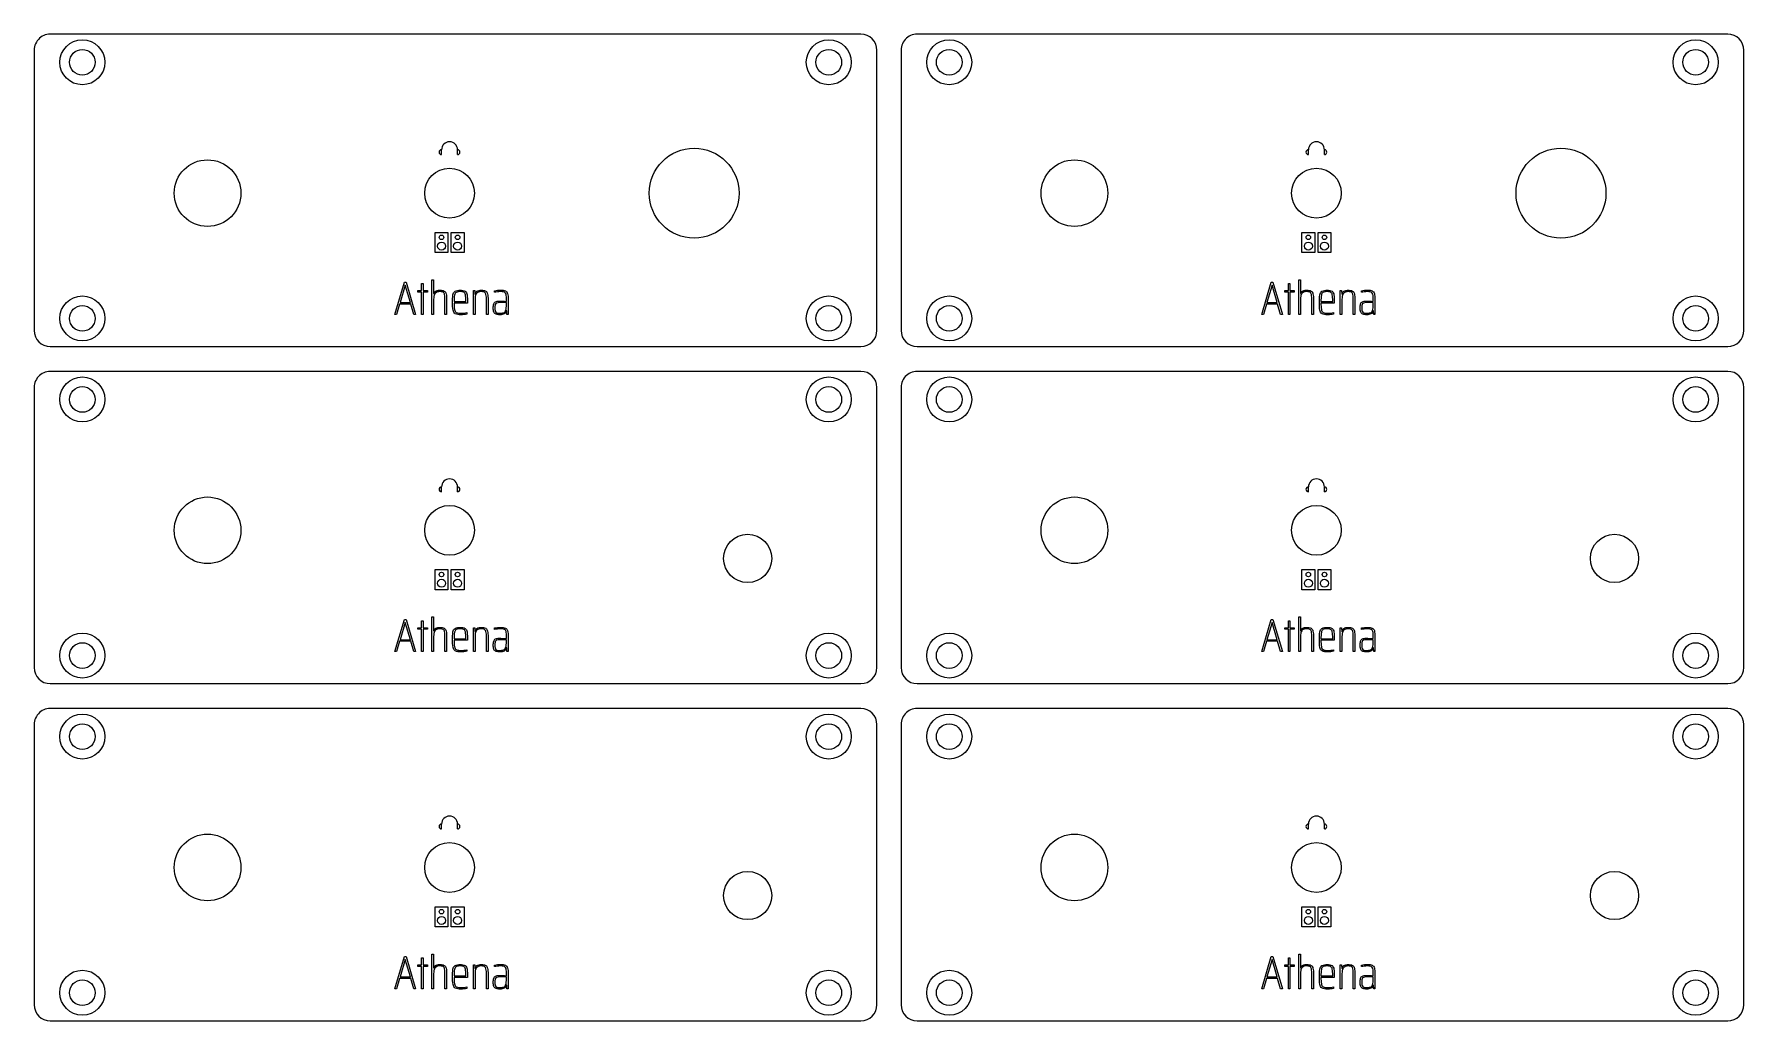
# Model space of a CAD drawing. Header units: millimetres. Extents: x 0 to 213, y 0 to 123.
import ezdxf

# ---------------------------------------------------------------- set-up
doc = ezdxf.new("R2010")
doc.units = ezdxf.units.MM
doc.layers.get('0').update_dxf_attribs({"lineweight": 25, "true_color": 0xffffff})

# ---------------------------------------------------------------- blocks, each defined once
blk = doc.blocks.new('block 1')
at = {"color": 1, "true_color": 0xff0000}
for p, q in [((-1, -0.6), (-1, 0)), ((1, -0.6), (1, 0))]:
    blk.add_line(p, q, dxfattribs=at)
for centre, radius, start, end in [((0, 0), 1, 0, 180), ((-1, -0.3), 0.3, 90, 270), ((1, -0.3), 0.3, 270, 90)]:
    blk.add_arc(centre, radius, start, end, dxfattribs=at)
blk = doc.blocks.new('block 2')
at = {"color": 1, "true_color": 0xff0000}
for p, q in [((-1.8, 1.2), (-0.2, 1.2)), ((-1.8, -1.3), (-1.8, 1.2)), ((-0.2, 1.2), (-0.2, -1.3)), ((0.2, 1.2), (1.8, 1.2)), ((0.2, -1.3), (0.2, 1.2)), ((1.8, 1.2), (1.8, -1.3)), ((-0.2, -1.3), (-1.8, -1.3)), ((1.8, -1.3), (0.2, -1.3))]:
    blk.add_line(p, q, dxfattribs=at)
for centre, radius in [((-1, -0.5), 0.5), ((-1, 0.6), 0.283), ((1, -0.5), 0.5), ((1, 0.6), 0.283)]:
    blk.add_circle(centre, radius, dxfattribs=at)

msp = doc.modelspace()

# ---------------------------------------------------------------- linework, layer by layer
for p, q in [((103, 122.9), (2, 122.9)), ((211, 122.9), (110, 122.9)), ((0, 120.9), (0, 86)), ((105, 86), (105, 120.9)), ((108, 120.9), (108, 86)), ((213, 86), (213, 120.9)), ((2, 84), (103, 84)), ((110, 84), (211, 84)), ((0, 78.9), (0, 44)), ((103, 80.9), (2, 80.9)), ((105, 44), (105, 78.9)), ((108, 78.9), (108, 44)), ((211, 80.9), (110, 80.9)), ((213, 44), (213, 78.9)), ((2, 42), (103, 42)), ((110, 42), (211, 42)), ((103, 38.9), (2, 38.9)), ((211, 38.9), (110, 38.9)), ((0, 36.9), (0, 2)), ((105, 2), (105, 36.9)), ((108, 36.9), (108, 2)), ((213, 2), (213, 36.9)), ((2, 0), (103, 0)), ((110, 0), (211, 0))]:
    msp.add_line(p, q)
at = {"color": 1, "true_color": 0xff0000, "flags": 128}
for points in [[(47.29, 88), (46.92, 89.27), (45.53, 89.27), (45.16, 88), (44.95, 88), (46.12, 92), (46.34, 92), (47.51, 88)], [(46.24, 91.63), (46.22, 91.63), (45.59, 89.47), (46.87, 89.47)], [(48.26, 88), (48.26, 90.78), (47.8, 90.78), (47.8, 90.97), (48.26, 90.97), (48.26, 91.83), (48.46, 91.83), (48.46, 90.97), (49, 90.97), (49, 90.78), (48.46, 90.78), (48.46, 88)], [(155.29, 88), (154.92, 89.27), (153.53, 89.27), (153.16, 88), (152.95, 88), (154.12, 92), (154.34, 92), (155.51, 88)], [(154.24, 91.63), (154.22, 91.63), (153.59, 89.47), (154.87, 89.47)], [(156.26, 88), (156.26, 90.78), (155.8, 90.78), (155.8, 90.97), (156.26, 90.97), (156.26, 91.83), (156.46, 91.83), (156.46, 90.97), (157, 90.97), (157, 90.78), (156.46, 90.78), (156.46, 88)], [(47.29, 46), (46.92, 47.27), (45.53, 47.27), (45.16, 46), (44.95, 46), (46.12, 50), (46.34, 50), (47.51, 46)], [(46.24, 49.63), (46.22, 49.63), (45.59, 47.47), (46.87, 47.47)], [(48.26, 46), (48.26, 48.78), (47.8, 48.78), (47.8, 48.97), (48.26, 48.97), (48.26, 49.83), (48.46, 49.83), (48.46, 48.97), (49, 48.97), (49, 48.78), (48.46, 48.78), (48.46, 46)], [(155.29, 46), (154.92, 47.27), (153.53, 47.27), (153.16, 46), (152.95, 46), (154.12, 50), (154.34, 50), (155.51, 46)], [(154.24, 49.63), (154.22, 49.63), (153.59, 47.47), (154.87, 47.47)], [(156.26, 46), (156.26, 48.78), (155.8, 48.78), (155.8, 48.97), (156.26, 48.97), (156.26, 49.83), (156.46, 49.83), (156.46, 48.97), (157, 48.97), (157, 48.78), (156.46, 48.78), (156.46, 46)], [(47.29, 4), (46.92, 5.27), (45.53, 5.27), (45.16, 4), (44.95, 4), (46.12, 8), (46.34, 8), (47.51, 4)], [(46.24, 7.63), (46.22, 7.63), (45.59, 5.47), (46.87, 5.47)], [(48.26, 4), (48.26, 6.78), (47.8, 6.78), (47.8, 6.97), (48.26, 6.97), (48.26, 7.83), (48.46, 7.83), (48.46, 6.97), (49, 6.97), (49, 6.78), (48.46, 6.78), (48.46, 4)], [(155.29, 4), (154.92, 5.27), (153.53, 5.27), (153.16, 4), (152.95, 4), (154.12, 8), (154.34, 8), (155.51, 4)], [(154.24, 7.63), (154.22, 7.63), (153.59, 5.47), (154.87, 5.47)], [(156.26, 4), (156.26, 6.78), (155.8, 6.78), (155.8, 6.97), (156.26, 6.97), (156.26, 7.83), (156.46, 7.83), (156.46, 6.97), (157, 6.97), (157, 6.78), (156.46, 6.78), (156.46, 4)]]:
    msp.add_lwpolyline(points, close=True, dxfattribs=at)
for points in [[(51.18, 89.83, 0.053829), (51.13, 90.48, 0.224092), (50.94, 90.76, 0.110391), (50.51, 90.83, 0.199731), (49.99, 90.66, 0.167681), (49.8, 90.25, 0.032139), (49.76, 89.53), (49.76, 88), (49.56, 88), (49.56, 92.32), (49.76, 92.32), (49.76, 90.58), (49.78, 90.58), (49.79, 90.58), (49.79, 90.59), (49.79, 90.59), (49.79, 90.59), (49.79, 90.6), (49.79, 90.6), (49.79, 90.6), (49.79, 90.61), (49.79, 90.61), (49.8, 90.61), (49.8, 90.62), (49.8, 90.62), (49.8, 90.62), (49.8, 90.63), (49.8, 90.63), (49.8, 90.63), (49.81, 90.64), (49.81, 90.64), (49.81, 90.64), (49.81, 90.65), (49.81, 90.65), (49.81, 90.65), (49.81, 90.66), (49.82, 90.66), (49.82, 90.66), (49.82, 90.66), (49.82, 90.67), (49.82, 90.67), (49.82, 90.67), (49.82, 90.68), (49.83, 90.68), (49.83, 90.68), (49.83, 90.69), (49.83, 90.69), (49.83, 90.69), (49.83, 90.69), (49.84, 90.7), (49.84, 90.7), (49.84, 90.7), (49.84, 90.71), (49.84, 90.71), (49.84, 90.71), (49.85, 90.71), (49.85, 90.72), (49.85, 90.72), (49.85, 90.72), (49.85, 90.72), (49.85, 90.73), (49.86, 90.73), (49.86, 90.73), (49.86, 90.74), (49.86, 90.74), (49.86, 90.74), (49.87, 90.74), (49.87, 90.75), (49.87, 90.75), (49.87, 90.75), (49.87, 90.75), (49.87, 90.76), (49.88, 90.76), (49.88, 90.76), (49.88, 90.76), (49.88, 90.77), (49.88, 90.77), (49.89, 90.77), (49.89, 90.77), (49.89, 90.78), (49.89, 90.78), (49.9, 90.78), (49.9, 90.78), (49.9, 90.79), (49.9, 90.79), (49.9, 90.79), (49.91, 90.79), (49.91, 90.8), (49.91, 90.8), (49.91, 90.8), (49.92, 90.8), (49.92, 90.81), (49.92, 90.81), (49.92, 90.81), (49.92, 90.81), (49.93, 90.82), (49.93, 90.82), (49.93, 90.82), (49.93, 90.82), (49.94, 90.82), (49.94, 90.83), (49.94, 90.83), (49.94, 90.83), (49.95, 90.83), (49.95, 90.84), (49.95, 90.84), (49.95, 90.84), (49.96, 90.84), (49.96, 90.84), (49.96, 90.85), (49.96, 90.85), (49.97, 90.85), (49.97, 90.85), (49.97, 90.85), (49.97, 90.86), (49.98, 90.86), (49.98, 90.86), (49.98, 90.86), (49.98, 90.86), (49.99, 90.87), (49.99, 90.87), (49.99, 90.87), (49.99, 90.87), (50, 90.87), (50, 90.88), (50, 90.88), (50.01, 90.88), (50.01, 90.88), (50.01, 90.88), (50.01, 90.88), (50.02, 90.89), (50.02, 90.89), (50.02, 90.89), (50.03, 90.89), (50.03, 90.89), (50.03, 90.9), (50.03, 90.9), (50.04, 90.9), (50.04, 90.9), (50.04, 90.9), (50.05, 90.9), (50.05, 90.91), (50.05, 90.91), (50.06, 90.91), (50.06, 90.91), (50.06, 90.91), (50.06, 90.91), (50.07, 90.92), (50.07, 90.92), (50.07, 90.92), (50.08, 90.92), (50.08, 90.92), (50.08, 90.92), (50.09, 90.92), (50.09, 90.93), (50.09, 90.93), (50.1, 90.93), (50.1, 90.93), (50.1, 90.93), (50.11, 90.93), (50.11, 90.94), (50.11, 90.94), (50.12, 90.94), (50.12, 90.94), (50.12, 90.94), (50.13, 90.94), (50.13, 90.94), (50.13, 90.94), (50.14, 90.95), (50.14, 90.95), (50.14, 90.95), (50.15, 90.95), (50.15, 90.95), (50.15, 90.95), (50.16, 90.95), (50.16, 90.95), (50.16, 90.96), (50.17, 90.96), (50.17, 90.96), (50.17, 90.96), (50.18, 90.96), (50.18, 90.96), (50.19, 90.96), (50.19, 90.96), (50.19, 90.97), (50.2, 90.97), (50.2, 90.97), (50.2, 90.97), (50.21, 90.97), (50.21, 90.97), (50.22, 90.97), (50.22, 90.97), (50.22, 90.97), (50.23, 90.97), (50.23, 90.98), (50.23, 90.98), (50.24, 90.98), (50.24, 90.98), (50.25, 90.98), (50.25, 90.98), (50.25, 90.98), (50.26, 90.98), (50.26, 90.98), (50.26, 90.98), (50.27, 90.98), (50.27, 90.99), (50.28, 90.99), (50.28, 90.99), (50.28, 90.99), (50.29, 90.99), (50.29, 90.99), (50.3, 90.99), (50.3, 90.99), (50.31, 90.99), (50.31, 90.99), (50.31, 90.99), (50.32, 90.99), (50.32, 90.99), (50.33, 91), (50.33, 91), (50.33, 91), (50.34, 91), (50.34, 91), (50.35, 91), (50.35, 91), (50.36, 91), (50.36, 91), (50.36, 91), (50.37, 91), (50.37, 91), (50.38, 91), (50.38, 91), (50.39, 91), (50.39, 91), (50.39, 91), (50.4, 91), (50.4, 91), (50.41, 91.01), (50.41, 91.01), (50.42, 91.01), (50.42, 91.01), (50.43, 91.01), (50.43, 91.01), (50.43, 91.01), (50.44, 91.01), (50.44, 91.01), (50.45, 91.01), (50.45, 91.01), (50.46, 91.01), (50.46, 91.01), (50.47, 91.01), (50.47, 91.01), (50.48, 91.01), (50.48, 91.01), (50.49, 91.01), (50.49, 91.01), (50.49, 91.01), (50.5, 91.01), (50.5, 91.01), (50.51, 91.01), (50.51, 91.01), (50.52, 91.01), (50.52, 91.01), (50.53, 91.01), (50.53, 91.01), (50.54, 91.01), (50.54, 91.01), (50.55, 91.01), (50.55, 91.01, -0.136295), (51.09, 90.9, -0.197021), (51.32, 90.55, -0.058789), (51.38, 89.86), (51.38, 88), (51.18, 88)], [(159.18, 89.83, 0.053829), (159.13, 90.48, 0.224092), (158.94, 90.76, 0.110391), (158.51, 90.83, 0.199731), (157.99, 90.66, 0.167681), (157.8, 90.25, 0.032139), (157.76, 89.53), (157.76, 88), (157.56, 88), (157.56, 92.32), (157.76, 92.32), (157.76, 90.58), (157.78, 90.58), (157.79, 90.58), (157.79, 90.59), (157.79, 90.59), (157.79, 90.59), (157.79, 90.6), (157.79, 90.6), (157.79, 90.6), (157.79, 90.61), (157.79, 90.61), (157.8, 90.61), (157.8, 90.62), (157.8, 90.62), (157.8, 90.62), (157.8, 90.63), (157.8, 90.63), (157.8, 90.63), (157.81, 90.64), (157.81, 90.64), (157.81, 90.64), (157.81, 90.65), (157.81, 90.65), (157.81, 90.65), (157.81, 90.66), (157.82, 90.66), (157.82, 90.66), (157.82, 90.66), (157.82, 90.67), (157.82, 90.67), (157.82, 90.67), (157.82, 90.68), (157.83, 90.68), (157.83, 90.68), (157.83, 90.69), (157.83, 90.69), (157.83, 90.69), (157.83, 90.69), (157.84, 90.7), (157.84, 90.7), (157.84, 90.7), (157.84, 90.71), (157.84, 90.71), (157.84, 90.71), (157.85, 90.71), (157.85, 90.72), (157.85, 90.72), (157.85, 90.72), (157.85, 90.72), (157.85, 90.73), (157.86, 90.73), (157.86, 90.73), (157.86, 90.74), (157.86, 90.74), (157.86, 90.74), (157.87, 90.74), (157.87, 90.75), (157.87, 90.75), (157.87, 90.75), (157.87, 90.75), (157.87, 90.76), (157.88, 90.76), (157.88, 90.76), (157.88, 90.76), (157.88, 90.77), (157.88, 90.77), (157.89, 90.77), (157.89, 90.77), (157.89, 90.78), (157.89, 90.78), (157.9, 90.78), (157.9, 90.78), (157.9, 90.79), (157.9, 90.79), (157.9, 90.79), (157.91, 90.79), (157.91, 90.8), (157.91, 90.8), (157.91, 90.8), (157.92, 90.8), (157.92, 90.81), (157.92, 90.81), (157.92, 90.81), (157.92, 90.81), (157.93, 90.82), (157.93, 90.82), (157.93, 90.82), (157.93, 90.82), (157.94, 90.82), (157.94, 90.83), (157.94, 90.83), (157.94, 90.83), (157.95, 90.83), (157.95, 90.84), (157.95, 90.84), (157.95, 90.84), (157.96, 90.84), (157.96, 90.84), (157.96, 90.85), (157.96, 90.85), (157.97, 90.85), (157.97, 90.85), (157.97, 90.85), (157.97, 90.86), (157.98, 90.86), (157.98, 90.86), (157.98, 90.86), (157.98, 90.86), (157.99, 90.87), (157.99, 90.87), (157.99, 90.87), (157.99, 90.87), (158, 90.87), (158, 90.88), (158, 90.88), (158.01, 90.88), (158.01, 90.88), (158.01, 90.88), (158.01, 90.88), (158.02, 90.89), (158.02, 90.89), (158.02, 90.89), (158.03, 90.89), (158.03, 90.89), (158.03, 90.9), (158.03, 90.9), (158.04, 90.9), (158.04, 90.9), (158.04, 90.9), (158.05, 90.9), (158.05, 90.91), (158.05, 90.91), (158.06, 90.91), (158.06, 90.91), (158.06, 90.91), (158.06, 90.91), (158.07, 90.92), (158.07, 90.92), (158.07, 90.92), (158.08, 90.92), (158.08, 90.92), (158.08, 90.92), (158.09, 90.92), (158.09, 90.93), (158.09, 90.93), (158.1, 90.93), (158.1, 90.93), (158.1, 90.93), (158.11, 90.93), (158.11, 90.94), (158.11, 90.94), (158.12, 90.94), (158.12, 90.94), (158.12, 90.94), (158.13, 90.94), (158.13, 90.94), (158.13, 90.94), (158.14, 90.95), (158.14, 90.95), (158.14, 90.95), (158.15, 90.95), (158.15, 90.95), (158.15, 90.95), (158.16, 90.95), (158.16, 90.95), (158.16, 90.96), (158.17, 90.96), (158.17, 90.96), (158.17, 90.96), (158.18, 90.96), (158.18, 90.96), (158.19, 90.96), (158.19, 90.96), (158.19, 90.97), (158.2, 90.97), (158.2, 90.97), (158.2, 90.97), (158.21, 90.97), (158.21, 90.97), (158.22, 90.97), (158.22, 90.97), (158.22, 90.97), (158.23, 90.97), (158.23, 90.98), (158.23, 90.98), (158.24, 90.98), (158.24, 90.98), (158.25, 90.98), (158.25, 90.98), (158.25, 90.98), (158.26, 90.98), (158.26, 90.98), (158.26, 90.98), (158.27, 90.98), (158.27, 90.99), (158.28, 90.99), (158.28, 90.99), (158.28, 90.99), (158.29, 90.99), (158.29, 90.99), (158.3, 90.99), (158.3, 90.99), (158.31, 90.99), (158.31, 90.99), (158.31, 90.99), (158.32, 90.99), (158.32, 90.99), (158.33, 91), (158.33, 91), (158.33, 91), (158.34, 91), (158.34, 91), (158.35, 91), (158.35, 91), (158.36, 91), (158.36, 91), (158.36, 91), (158.37, 91), (158.37, 91), (158.38, 91), (158.38, 91), (158.39, 91), (158.39, 91), (158.39, 91), (158.4, 91), (158.4, 91), (158.41, 91.01), (158.41, 91.01), (158.42, 91.01), (158.42, 91.01), (158.43, 91.01), (158.43, 91.01), (158.43, 91.01), (158.44, 91.01), (158.44, 91.01), (158.45, 91.01), (158.45, 91.01), (158.46, 91.01), (158.46, 91.01), (158.47, 91.01), (158.47, 91.01), (158.48, 91.01), (158.48, 91.01), (158.49, 91.01), (158.49, 91.01), (158.49, 91.01), (158.5, 91.01), (158.5, 91.01), (158.51, 91.01), (158.51, 91.01), (158.52, 91.01), (158.52, 91.01), (158.53, 91.01), (158.53, 91.01), (158.54, 91.01), (158.54, 91.01), (158.55, 91.01), (158.55, 91.01, -0.136295), (159.09, 90.9, -0.197021), (159.32, 90.55, -0.058789), (159.38, 89.86), (159.38, 88), (159.18, 88)], [(53.98, 89.41), (52.32, 89.41, 0.045746), (52.37, 88.6, 0.208794), (52.59, 88.24, 0.133611), (53.13, 88.14, 0.026382), (53.53, 88.16, 0.029291), (53.9, 88.22), (53.9, 88.03, -0.026894), (53.54, 87.98, -0.025861), (53.1, 87.95, -0.130201), (52.46, 88.08, -0.20984), (52.19, 88.51, -0.050244), (52.12, 89.48, -0.038887), (52.17, 90.44, -0.210723), (52.43, 90.87, -0.141013), (53.1, 91.01, -0.148705), (53.7, 90.88, -0.204159), (53.93, 90.45, -0.036381), (53.98, 89.49)], [(53.09, 90.83, 0.119564), (52.57, 90.74, 0.221664), (52.37, 90.41, 0.044533), (52.32, 89.6), (53.78, 89.6), (53.78, 89.72, 0.058568), (53.72, 90.45, 0.213075), (53.52, 90.75, 0.11379)], [(56.34, 89.83, 0.053829), (56.29, 90.48, 0.224092), (56.11, 90.76, 0.110391), (55.67, 90.83, 0.199731), (55.16, 90.66, 0.167681), (54.96, 90.25, 0.032139), (54.92, 89.53), (54.92, 88), (54.72, 88), (54.72, 90.97), (54.88, 90.97), (54.9, 90.51), (54.92, 90.51, -0.16057), (55.16, 90.88, -0.164033), (55.71, 91.01, -0.136295), (56.25, 90.9, -0.197021), (56.48, 90.55, -0.058789), (56.55, 89.86), (56.55, 88), (56.34, 88)], [(58.03, 87.95, -0.087098), (57.55, 88.02, -0.201347), (57.28, 88.27, -0.106595), (57.2, 88.8, -0.081119), (57.26, 89.31, -0.205894), (57.48, 89.57, -0.108668), (57.92, 89.65, -0.007291), (58.84, 89.62), (58.84, 89.88, 0.063387), (58.79, 90.51, 0.240239), (58.58, 90.76, 0.087065), (58.08, 90.83, 0.025903), (57.71, 90.8, 0.022618), (57.35, 90.75), (57.35, 90.94, -0.047627), (58.14, 91.01, -0.104614), (58.71, 90.92, -0.217057), (58.97, 90.6, -0.072088), (59.05, 89.92), (59.05, 88), (58.89, 88), (58.87, 88.45), (58.84, 88.45, -0.239897), (58.55, 88.05, -0.105193)], [(58.03, 88.14, 0.086144), (58.49, 88.2, 0.234735), (58.74, 88.49, 0.041434), (58.82, 88.83, 0.033738), (58.84, 89.22), (58.84, 89.46), (57.97, 89.46, 0.087257), (57.61, 89.41, 0.232063), (57.45, 89.23, 0.075336), (57.4, 88.8, 0.083897), (57.45, 88.38, 0.223433), (57.64, 88.19, 0.087864)], [(161.98, 89.41), (160.32, 89.41, 0.045746), (160.37, 88.6, 0.208794), (160.59, 88.24, 0.133611), (161.13, 88.14, 0.026382), (161.53, 88.16, 0.029291), (161.9, 88.22), (161.9, 88.03, -0.026894), (161.54, 87.98, -0.025861), (161.1, 87.95, -0.130201), (160.46, 88.08, -0.20984), (160.19, 88.51, -0.050244), (160.12, 89.48, -0.038887), (160.17, 90.44, -0.210723), (160.43, 90.87, -0.141013), (161.1, 91.01, -0.148705), (161.7, 90.88, -0.204159), (161.93, 90.45, -0.036381), (161.98, 89.49)], [(161.09, 90.83, 0.119564), (160.57, 90.74, 0.221664), (160.37, 90.41, 0.044533), (160.32, 89.6), (161.78, 89.6), (161.78, 89.72, 0.058568), (161.72, 90.45, 0.213075), (161.52, 90.75, 0.11379)], [(164.34, 89.83, 0.053829), (164.29, 90.48, 0.224092), (164.11, 90.76, 0.110391), (163.67, 90.83, 0.199731), (163.16, 90.66, 0.167681), (162.96, 90.25, 0.032139), (162.92, 89.53), (162.92, 88), (162.72, 88), (162.72, 90.97), (162.88, 90.97), (162.9, 90.51), (162.92, 90.51, -0.16057), (163.16, 90.88, -0.164033), (163.71, 91.01, -0.136295), (164.25, 90.9, -0.197021), (164.48, 90.55, -0.058789), (164.55, 89.86), (164.55, 88), (164.34, 88)], [(166.03, 87.95, -0.087098), (165.55, 88.02, -0.201347), (165.28, 88.27, -0.106595), (165.2, 88.8, -0.081119), (165.26, 89.31, -0.205894), (165.48, 89.57, -0.108668), (165.92, 89.65, -0.007291), (166.84, 89.62), (166.84, 89.88, 0.063387), (166.79, 90.51, 0.240239), (166.58, 90.76, 0.087065), (166.08, 90.83, 0.025903), (165.71, 90.8, 0.022618), (165.35, 90.75), (165.35, 90.94, -0.047627), (166.14, 91.01, -0.104614), (166.71, 90.92, -0.217057), (166.97, 90.6, -0.072088), (167.05, 89.92), (167.05, 88), (166.89, 88), (166.87, 88.45), (166.84, 88.45, -0.239897), (166.55, 88.05, -0.105193)], [(166.03, 88.14, 0.086144), (166.49, 88.2, 0.234735), (166.74, 88.49, 0.041434), (166.82, 88.83, 0.033738), (166.84, 89.22), (166.84, 89.46), (165.97, 89.46, 0.087257), (165.61, 89.41, 0.232063), (165.45, 89.23, 0.075336), (165.4, 88.8, 0.083897), (165.45, 88.38, 0.223433), (165.64, 88.19, 0.087864)], [(51.18, 47.83, 0.053829), (51.13, 48.48, 0.224092), (50.94, 48.76, 0.110391), (50.51, 48.83, 0.199731), (49.99, 48.66, 0.167681), (49.8, 48.25, 0.032139), (49.76, 47.53), (49.76, 46), (49.56, 46), (49.56, 50.32), (49.76, 50.32), (49.76, 48.58), (49.78, 48.58), (49.79, 48.58), (49.79, 48.59), (49.79, 48.59), (49.79, 48.59), (49.79, 48.6), (49.79, 48.6), (49.79, 48.6), (49.79, 48.61), (49.79, 48.61), (49.8, 48.61), (49.8, 48.62), (49.8, 48.62), (49.8, 48.62), (49.8, 48.63), (49.8, 48.63), (49.8, 48.63), (49.81, 48.64), (49.81, 48.64), (49.81, 48.64), (49.81, 48.65), (49.81, 48.65), (49.81, 48.65), (49.81, 48.66), (49.82, 48.66), (49.82, 48.66), (49.82, 48.66), (49.82, 48.67), (49.82, 48.67), (49.82, 48.67), (49.82, 48.68), (49.83, 48.68), (49.83, 48.68), (49.83, 48.69), (49.83, 48.69), (49.83, 48.69), (49.83, 48.69), (49.84, 48.7), (49.84, 48.7), (49.84, 48.7), (49.84, 48.71), (49.84, 48.71), (49.84, 48.71), (49.85, 48.71), (49.85, 48.72), (49.85, 48.72), (49.85, 48.72), (49.85, 48.72), (49.85, 48.73), (49.86, 48.73), (49.86, 48.73), (49.86, 48.74), (49.86, 48.74), (49.86, 48.74), (49.87, 48.74), (49.87, 48.75), (49.87, 48.75), (49.87, 48.75), (49.87, 48.75), (49.87, 48.76), (49.88, 48.76), (49.88, 48.76), (49.88, 48.76), (49.88, 48.77), (49.88, 48.77), (49.89, 48.77), (49.89, 48.77), (49.89, 48.78), (49.89, 48.78), (49.9, 48.78), (49.9, 48.78), (49.9, 48.79), (49.9, 48.79), (49.9, 48.79), (49.91, 48.79), (49.91, 48.8), (49.91, 48.8), (49.91, 48.8), (49.92, 48.8), (49.92, 48.81), (49.92, 48.81), (49.92, 48.81), (49.92, 48.81), (49.93, 48.82), (49.93, 48.82), (49.93, 48.82), (49.93, 48.82), (49.94, 48.82), (49.94, 48.83), (49.94, 48.83), (49.94, 48.83), (49.95, 48.83), (49.95, 48.84), (49.95, 48.84), (49.95, 48.84), (49.96, 48.84), (49.96, 48.84), (49.96, 48.85), (49.96, 48.85), (49.97, 48.85), (49.97, 48.85), (49.97, 48.85), (49.97, 48.86), (49.98, 48.86), (49.98, 48.86), (49.98, 48.86), (49.98, 48.86), (49.99, 48.87), (49.99, 48.87), (49.99, 48.87), (49.99, 48.87), (50, 48.87), (50, 48.88), (50, 48.88), (50.01, 48.88), (50.01, 48.88), (50.01, 48.88), (50.01, 48.88), (50.02, 48.89), (50.02, 48.89), (50.02, 48.89), (50.03, 48.89), (50.03, 48.89), (50.03, 48.9), (50.03, 48.9), (50.04, 48.9), (50.04, 48.9), (50.04, 48.9), (50.05, 48.9), (50.05, 48.91), (50.05, 48.91), (50.06, 48.91), (50.06, 48.91), (50.06, 48.91), (50.06, 48.91), (50.07, 48.92), (50.07, 48.92), (50.07, 48.92), (50.08, 48.92), (50.08, 48.92), (50.08, 48.92), (50.09, 48.92), (50.09, 48.93), (50.09, 48.93), (50.1, 48.93), (50.1, 48.93), (50.1, 48.93), (50.11, 48.93), (50.11, 48.94), (50.11, 48.94), (50.12, 48.94), (50.12, 48.94), (50.12, 48.94), (50.13, 48.94), (50.13, 48.94), (50.13, 48.94), (50.14, 48.95), (50.14, 48.95), (50.14, 48.95), (50.15, 48.95), (50.15, 48.95), (50.15, 48.95), (50.16, 48.95), (50.16, 48.95), (50.16, 48.96), (50.17, 48.96), (50.17, 48.96), (50.17, 48.96), (50.18, 48.96), (50.18, 48.96), (50.19, 48.96), (50.19, 48.96), (50.19, 48.97), (50.2, 48.97), (50.2, 48.97), (50.2, 48.97), (50.21, 48.97), (50.21, 48.97), (50.22, 48.97), (50.22, 48.97), (50.22, 48.97), (50.23, 48.97), (50.23, 48.98), (50.23, 48.98), (50.24, 48.98), (50.24, 48.98), (50.25, 48.98), (50.25, 48.98), (50.25, 48.98), (50.26, 48.98), (50.26, 48.98), (50.26, 48.98), (50.27, 48.98), (50.27, 48.99), (50.28, 48.99), (50.28, 48.99), (50.28, 48.99), (50.29, 48.99), (50.29, 48.99), (50.3, 48.99), (50.3, 48.99), (50.31, 48.99), (50.31, 48.99), (50.31, 48.99), (50.32, 48.99), (50.32, 48.99), (50.33, 49), (50.33, 49), (50.33, 49), (50.34, 49), (50.34, 49), (50.35, 49), (50.35, 49), (50.36, 49), (50.36, 49), (50.36, 49), (50.37, 49), (50.37, 49), (50.38, 49), (50.38, 49), (50.39, 49), (50.39, 49), (50.39, 49), (50.4, 49), (50.4, 49), (50.41, 49.01), (50.41, 49.01), (50.42, 49.01), (50.42, 49.01), (50.43, 49.01), (50.43, 49.01), (50.43, 49.01), (50.44, 49.01), (50.44, 49.01), (50.45, 49.01), (50.45, 49.01), (50.46, 49.01), (50.46, 49.01), (50.47, 49.01), (50.47, 49.01), (50.48, 49.01), (50.48, 49.01), (50.49, 49.01), (50.49, 49.01), (50.49, 49.01), (50.5, 49.01), (50.5, 49.01), (50.51, 49.01), (50.51, 49.01), (50.52, 49.01), (50.52, 49.01), (50.53, 49.01), (50.53, 49.01), (50.54, 49.01), (50.54, 49.01), (50.55, 49.01), (50.55, 49.01, -0.136295), (51.09, 48.9, -0.197021), (51.32, 48.55, -0.058789), (51.38, 47.86), (51.38, 46), (51.18, 46)], [(53.98, 47.41), (52.32, 47.41, 0.045746), (52.37, 46.6, 0.208794), (52.59, 46.24, 0.133611), (53.13, 46.14, 0.026382), (53.53, 46.16, 0.029291), (53.9, 46.22), (53.9, 46.03, -0.026894), (53.54, 45.98, -0.025861), (53.1, 45.95, -0.130201), (52.46, 46.08, -0.20984), (52.19, 46.51, -0.050244), (52.12, 47.48, -0.038887), (52.17, 48.44, -0.210723), (52.43, 48.87, -0.141013), (53.1, 49.01, -0.148705), (53.7, 48.88, -0.204159), (53.93, 48.45, -0.036381), (53.98, 47.49)], [(56.34, 47.83, 0.053829), (56.29, 48.48, 0.224092), (56.11, 48.76, 0.110391), (55.67, 48.83, 0.199731), (55.16, 48.66, 0.167681), (54.96, 48.25, 0.032139), (54.92, 47.53), (54.92, 46), (54.72, 46), (54.72, 48.97), (54.88, 48.97), (54.9, 48.51), (54.92, 48.51, -0.16057), (55.16, 48.88, -0.164033), (55.71, 49.01, -0.136295), (56.25, 48.9, -0.197021), (56.48, 48.55, -0.058789), (56.55, 47.86), (56.55, 46), (56.34, 46)], [(58.03, 45.95, -0.087098), (57.55, 46.02, -0.201347), (57.28, 46.27, -0.106595), (57.2, 46.8, -0.081119), (57.26, 47.31, -0.205894), (57.48, 47.57, -0.108668), (57.92, 47.65, -0.007291), (58.84, 47.62), (58.84, 47.88, 0.063387), (58.79, 48.51, 0.240239), (58.58, 48.76, 0.087065), (58.08, 48.83, 0.025903), (57.71, 48.8, 0.022618), (57.35, 48.75), (57.35, 48.94, -0.047627), (58.14, 49.01, -0.104614), (58.71, 48.92, -0.217057), (58.97, 48.6, -0.072088), (59.05, 47.92), (59.05, 46), (58.89, 46), (58.87, 46.45), (58.84, 46.45, -0.239897), (58.55, 46.05, -0.105193)], [(159.18, 47.83, 0.053829), (159.13, 48.48, 0.224092), (158.94, 48.76, 0.110391), (158.51, 48.83, 0.199731), (157.99, 48.66, 0.167681), (157.8, 48.25, 0.032139), (157.76, 47.53), (157.76, 46), (157.56, 46), (157.56, 50.32), (157.76, 50.32), (157.76, 48.58), (157.78, 48.58), (157.79, 48.58), (157.79, 48.59), (157.79, 48.59), (157.79, 48.59), (157.79, 48.6), (157.79, 48.6), (157.79, 48.6), (157.79, 48.61), (157.79, 48.61), (157.8, 48.61), (157.8, 48.62), (157.8, 48.62), (157.8, 48.62), (157.8, 48.63), (157.8, 48.63), (157.8, 48.63), (157.81, 48.64), (157.81, 48.64), (157.81, 48.64), (157.81, 48.65), (157.81, 48.65), (157.81, 48.65), (157.81, 48.66), (157.82, 48.66), (157.82, 48.66), (157.82, 48.66), (157.82, 48.67), (157.82, 48.67), (157.82, 48.67), (157.82, 48.68), (157.83, 48.68), (157.83, 48.68), (157.83, 48.69), (157.83, 48.69), (157.83, 48.69), (157.83, 48.69), (157.84, 48.7), (157.84, 48.7), (157.84, 48.7), (157.84, 48.71), (157.84, 48.71), (157.84, 48.71), (157.85, 48.71), (157.85, 48.72), (157.85, 48.72), (157.85, 48.72), (157.85, 48.72), (157.85, 48.73), (157.86, 48.73), (157.86, 48.73), (157.86, 48.74), (157.86, 48.74), (157.86, 48.74), (157.87, 48.74), (157.87, 48.75), (157.87, 48.75), (157.87, 48.75), (157.87, 48.75), (157.87, 48.76), (157.88, 48.76), (157.88, 48.76), (157.88, 48.76), (157.88, 48.77), (157.88, 48.77), (157.89, 48.77), (157.89, 48.77), (157.89, 48.78), (157.89, 48.78), (157.9, 48.78), (157.9, 48.78), (157.9, 48.79), (157.9, 48.79), (157.9, 48.79), (157.91, 48.79), (157.91, 48.8), (157.91, 48.8), (157.91, 48.8), (157.92, 48.8), (157.92, 48.81), (157.92, 48.81), (157.92, 48.81), (157.92, 48.81), (157.93, 48.82), (157.93, 48.82), (157.93, 48.82), (157.93, 48.82), (157.94, 48.82), (157.94, 48.83), (157.94, 48.83), (157.94, 48.83), (157.95, 48.83), (157.95, 48.84), (157.95, 48.84), (157.95, 48.84), (157.96, 48.84), (157.96, 48.84), (157.96, 48.85), (157.96, 48.85), (157.97, 48.85), (157.97, 48.85), (157.97, 48.85), (157.97, 48.86), (157.98, 48.86), (157.98, 48.86), (157.98, 48.86), (157.98, 48.86), (157.99, 48.87), (157.99, 48.87), (157.99, 48.87), (157.99, 48.87), (158, 48.87), (158, 48.88), (158, 48.88), (158.01, 48.88), (158.01, 48.88), (158.01, 48.88), (158.01, 48.88), (158.02, 48.89), (158.02, 48.89), (158.02, 48.89), (158.03, 48.89), (158.03, 48.89), (158.03, 48.9), (158.03, 48.9), (158.04, 48.9), (158.04, 48.9), (158.04, 48.9), (158.05, 48.9), (158.05, 48.91), (158.05, 48.91), (158.06, 48.91), (158.06, 48.91), (158.06, 48.91), (158.06, 48.91), (158.07, 48.92), (158.07, 48.92), (158.07, 48.92), (158.08, 48.92), (158.08, 48.92), (158.08, 48.92), (158.09, 48.92), (158.09, 48.93), (158.09, 48.93), (158.1, 48.93), (158.1, 48.93), (158.1, 48.93), (158.11, 48.93), (158.11, 48.94), (158.11, 48.94), (158.12, 48.94), (158.12, 48.94), (158.12, 48.94), (158.13, 48.94), (158.13, 48.94), (158.13, 48.94), (158.14, 48.95), (158.14, 48.95), (158.14, 48.95), (158.15, 48.95), (158.15, 48.95), (158.15, 48.95), (158.16, 48.95), (158.16, 48.95), (158.16, 48.96), (158.17, 48.96), (158.17, 48.96), (158.17, 48.96), (158.18, 48.96), (158.18, 48.96), (158.19, 48.96), (158.19, 48.96), (158.19, 48.97), (158.2, 48.97), (158.2, 48.97), (158.2, 48.97), (158.21, 48.97), (158.21, 48.97), (158.22, 48.97), (158.22, 48.97), (158.22, 48.97), (158.23, 48.97), (158.23, 48.98), (158.23, 48.98), (158.24, 48.98), (158.24, 48.98), (158.25, 48.98), (158.25, 48.98), (158.25, 48.98), (158.26, 48.98), (158.26, 48.98), (158.26, 48.98), (158.27, 48.98), (158.27, 48.99), (158.28, 48.99), (158.28, 48.99), (158.28, 48.99), (158.29, 48.99), (158.29, 48.99), (158.3, 48.99), (158.3, 48.99), (158.31, 48.99), (158.31, 48.99), (158.31, 48.99), (158.32, 48.99), (158.32, 48.99), (158.33, 49), (158.33, 49), (158.33, 49), (158.34, 49), (158.34, 49), (158.35, 49), (158.35, 49), (158.36, 49), (158.36, 49), (158.36, 49), (158.37, 49), (158.37, 49), (158.38, 49), (158.38, 49), (158.39, 49), (158.39, 49), (158.39, 49), (158.4, 49), (158.4, 49), (158.41, 49.01), (158.41, 49.01), (158.42, 49.01), (158.42, 49.01), (158.43, 49.01), (158.43, 49.01), (158.43, 49.01), (158.44, 49.01), (158.44, 49.01), (158.45, 49.01), (158.45, 49.01), (158.46, 49.01), (158.46, 49.01), (158.47, 49.01), (158.47, 49.01), (158.48, 49.01), (158.48, 49.01), (158.49, 49.01), (158.49, 49.01), (158.49, 49.01), (158.5, 49.01), (158.5, 49.01), (158.51, 49.01), (158.51, 49.01), (158.52, 49.01), (158.52, 49.01), (158.53, 49.01), (158.53, 49.01), (158.54, 49.01), (158.54, 49.01), (158.55, 49.01), (158.55, 49.01, -0.136295), (159.09, 48.9, -0.197021), (159.32, 48.55, -0.058789), (159.38, 47.86), (159.38, 46), (159.18, 46)], [(161.98, 47.41), (160.32, 47.41, 0.045746), (160.37, 46.6, 0.208794), (160.59, 46.24, 0.133611), (161.13, 46.14, 0.026382), (161.53, 46.16, 0.029291), (161.9, 46.22), (161.9, 46.03, -0.026894), (161.54, 45.98, -0.025861), (161.1, 45.95, -0.130201), (160.46, 46.08, -0.20984), (160.19, 46.51, -0.050244), (160.12, 47.48, -0.038887), (160.17, 48.44, -0.210723), (160.43, 48.87, -0.141013), (161.1, 49.01, -0.148705), (161.7, 48.88, -0.204159), (161.93, 48.45, -0.036381), (161.98, 47.49)], [(164.34, 47.83, 0.053829), (164.29, 48.48, 0.224092), (164.11, 48.76, 0.110391), (163.67, 48.83, 0.199731), (163.16, 48.66, 0.167681), (162.96, 48.25, 0.032139), (162.92, 47.53), (162.92, 46), (162.72, 46), (162.72, 48.97), (162.88, 48.97), (162.9, 48.51), (162.92, 48.51, -0.16057), (163.16, 48.88, -0.164033), (163.71, 49.01, -0.136295), (164.25, 48.9, -0.197021), (164.48, 48.55, -0.058789), (164.55, 47.86), (164.55, 46), (164.34, 46)], [(166.03, 45.95, -0.087098), (165.55, 46.02, -0.201347), (165.28, 46.27, -0.106595), (165.2, 46.8, -0.081119), (165.26, 47.31, -0.205894), (165.48, 47.57, -0.108668), (165.92, 47.65, -0.007291), (166.84, 47.62), (166.84, 47.88, 0.063387), (166.79, 48.51, 0.240239), (166.58, 48.76, 0.087065), (166.08, 48.83, 0.025903), (165.71, 48.8, 0.022618), (165.35, 48.75), (165.35, 48.94, -0.047627), (166.14, 49.01, -0.104614), (166.71, 48.92, -0.217057), (166.97, 48.6, -0.072088), (167.05, 47.92), (167.05, 46), (166.89, 46), (166.87, 46.45), (166.84, 46.45, -0.239897), (166.55, 46.05, -0.105193)], [(53.09, 48.83, 0.119564), (52.57, 48.74, 0.221664), (52.37, 48.41, 0.044533), (52.32, 47.6), (53.78, 47.6), (53.78, 47.72, 0.058568), (53.72, 48.45, 0.213075), (53.52, 48.75, 0.11379)], [(58.03, 46.14, 0.086144), (58.49, 46.2, 0.234735), (58.74, 46.49, 0.041434), (58.82, 46.83, 0.033738), (58.84, 47.22), (58.84, 47.46), (57.97, 47.46, 0.087257), (57.61, 47.41, 0.232063), (57.45, 47.23, 0.075336), (57.4, 46.8, 0.083897), (57.45, 46.38, 0.223433), (57.64, 46.19, 0.087864)], [(161.09, 48.83, 0.119564), (160.57, 48.74, 0.221664), (160.37, 48.41, 0.044533), (160.32, 47.6), (161.78, 47.6), (161.78, 47.72, 0.058568), (161.72, 48.45, 0.213075), (161.52, 48.75, 0.11379)], [(166.03, 46.14, 0.086144), (166.49, 46.2, 0.234735), (166.74, 46.49, 0.041434), (166.82, 46.83, 0.033738), (166.84, 47.22), (166.84, 47.46), (165.97, 47.46, 0.087257), (165.61, 47.41, 0.232063), (165.45, 47.23, 0.075336), (165.4, 46.8, 0.083897), (165.45, 46.38, 0.223433), (165.64, 46.19, 0.087864)], [(51.18, 5.83, 0.053829), (51.13, 6.48, 0.224092), (50.94, 6.76, 0.110391), (50.51, 6.83, 0.199731), (49.99, 6.66, 0.167681), (49.8, 6.25, 0.032139), (49.76, 5.53), (49.76, 4), (49.56, 4), (49.56, 8.32), (49.76, 8.32), (49.76, 6.58), (49.78, 6.58), (49.79, 6.58), (49.79, 6.59), (49.79, 6.59), (49.79, 6.59), (49.79, 6.6), (49.79, 6.6), (49.79, 6.6), (49.79, 6.61), (49.79, 6.61), (49.8, 6.61), (49.8, 6.62), (49.8, 6.62), (49.8, 6.62), (49.8, 6.63), (49.8, 6.63), (49.8, 6.63), (49.81, 6.64), (49.81, 6.64), (49.81, 6.64), (49.81, 6.65), (49.81, 6.65), (49.81, 6.65), (49.81, 6.66), (49.82, 6.66), (49.82, 6.66), (49.82, 6.66), (49.82, 6.67), (49.82, 6.67), (49.82, 6.67), (49.82, 6.68), (49.83, 6.68), (49.83, 6.68), (49.83, 6.69), (49.83, 6.69), (49.83, 6.69), (49.83, 6.69), (49.84, 6.7), (49.84, 6.7), (49.84, 6.7), (49.84, 6.71), (49.84, 6.71), (49.84, 6.71), (49.85, 6.71), (49.85, 6.72), (49.85, 6.72), (49.85, 6.72), (49.85, 6.72), (49.85, 6.73), (49.86, 6.73), (49.86, 6.73), (49.86, 6.74), (49.86, 6.74), (49.86, 6.74), (49.87, 6.74), (49.87, 6.75), (49.87, 6.75), (49.87, 6.75), (49.87, 6.75), (49.87, 6.76), (49.88, 6.76), (49.88, 6.76), (49.88, 6.76), (49.88, 6.77), (49.88, 6.77), (49.89, 6.77), (49.89, 6.77), (49.89, 6.78), (49.89, 6.78), (49.9, 6.78), (49.9, 6.78), (49.9, 6.79), (49.9, 6.79), (49.9, 6.79), (49.91, 6.79), (49.91, 6.8), (49.91, 6.8), (49.91, 6.8), (49.92, 6.8), (49.92, 6.81), (49.92, 6.81), (49.92, 6.81), (49.92, 6.81), (49.93, 6.82), (49.93, 6.82), (49.93, 6.82), (49.93, 6.82), (49.94, 6.82), (49.94, 6.83), (49.94, 6.83), (49.94, 6.83), (49.95, 6.83), (49.95, 6.84), (49.95, 6.84), (49.95, 6.84), (49.96, 6.84), (49.96, 6.84), (49.96, 6.85), (49.96, 6.85), (49.97, 6.85), (49.97, 6.85), (49.97, 6.85), (49.97, 6.86), (49.98, 6.86), (49.98, 6.86), (49.98, 6.86), (49.98, 6.86), (49.99, 6.87), (49.99, 6.87), (49.99, 6.87), (49.99, 6.87), (50, 6.87), (50, 6.88), (50, 6.88), (50.01, 6.88), (50.01, 6.88), (50.01, 6.88), (50.01, 6.88), (50.02, 6.89), (50.02, 6.89), (50.02, 6.89), (50.03, 6.89), (50.03, 6.89), (50.03, 6.9), (50.03, 6.9), (50.04, 6.9), (50.04, 6.9), (50.04, 6.9), (50.05, 6.9), (50.05, 6.91), (50.05, 6.91), (50.06, 6.91), (50.06, 6.91), (50.06, 6.91), (50.06, 6.91), (50.07, 6.92), (50.07, 6.92), (50.07, 6.92), (50.08, 6.92), (50.08, 6.92), (50.08, 6.92), (50.09, 6.92), (50.09, 6.93), (50.09, 6.93), (50.1, 6.93), (50.1, 6.93), (50.1, 6.93), (50.11, 6.93), (50.11, 6.94), (50.11, 6.94), (50.12, 6.94), (50.12, 6.94), (50.12, 6.94), (50.13, 6.94), (50.13, 6.94), (50.13, 6.94), (50.14, 6.95), (50.14, 6.95), (50.14, 6.95), (50.15, 6.95), (50.15, 6.95), (50.15, 6.95), (50.16, 6.95), (50.16, 6.95), (50.16, 6.96), (50.17, 6.96), (50.17, 6.96), (50.17, 6.96), (50.18, 6.96), (50.18, 6.96), (50.19, 6.96), (50.19, 6.96), (50.19, 6.97), (50.2, 6.97), (50.2, 6.97), (50.2, 6.97), (50.21, 6.97), (50.21, 6.97), (50.22, 6.97), (50.22, 6.97), (50.22, 6.97), (50.23, 6.97), (50.23, 6.98), (50.23, 6.98), (50.24, 6.98), (50.24, 6.98), (50.25, 6.98), (50.25, 6.98), (50.25, 6.98), (50.26, 6.98), (50.26, 6.98), (50.26, 6.98), (50.27, 6.98), (50.27, 6.99), (50.28, 6.99), (50.28, 6.99), (50.28, 6.99), (50.29, 6.99), (50.29, 6.99), (50.3, 6.99), (50.3, 6.99), (50.31, 6.99), (50.31, 6.99), (50.31, 6.99), (50.32, 6.99), (50.32, 6.99), (50.33, 7), (50.33, 7), (50.33, 7), (50.34, 7), (50.34, 7), (50.35, 7), (50.35, 7), (50.36, 7), (50.36, 7), (50.36, 7), (50.37, 7), (50.37, 7), (50.38, 7), (50.38, 7), (50.39, 7), (50.39, 7), (50.39, 7), (50.4, 7), (50.4, 7), (50.41, 7.01), (50.41, 7.01), (50.42, 7.01), (50.42, 7.01), (50.43, 7.01), (50.43, 7.01), (50.43, 7.01), (50.44, 7.01), (50.44, 7.01), (50.45, 7.01), (50.45, 7.01), (50.46, 7.01), (50.46, 7.01), (50.47, 7.01), (50.47, 7.01), (50.48, 7.01), (50.48, 7.01), (50.49, 7.01), (50.49, 7.01), (50.49, 7.01), (50.5, 7.01), (50.5, 7.01), (50.51, 7.01), (50.51, 7.01), (50.52, 7.01), (50.52, 7.01), (50.53, 7.01), (50.53, 7.01), (50.54, 7.01), (50.54, 7.01), (50.55, 7.01), (50.55, 7.01, -0.136295), (51.09, 6.9, -0.197021), (51.32, 6.55, -0.058789), (51.38, 5.86), (51.38, 4), (51.18, 4)], [(53.98, 5.41), (52.32, 5.41, 0.045746), (52.37, 4.6, 0.208794), (52.59, 4.24, 0.133611), (53.13, 4.14, 0.026382), (53.53, 4.16, 0.029291), (53.9, 4.22), (53.9, 4.03, -0.026894), (53.54, 3.98, -0.025861), (53.1, 3.95, -0.130201), (52.46, 4.08, -0.20984), (52.19, 4.51, -0.050244), (52.12, 5.48, -0.038887), (52.17, 6.44, -0.210723), (52.43, 6.87, -0.141013), (53.1, 7.01, -0.148705), (53.7, 6.88, -0.204159), (53.93, 6.45, -0.036381), (53.98, 5.49)], [(53.09, 6.83, 0.119564), (52.57, 6.74, 0.221664), (52.37, 6.41, 0.044533), (52.32, 5.6), (53.78, 5.6), (53.78, 5.72, 0.058568), (53.72, 6.45, 0.213075), (53.52, 6.75, 0.11379)], [(56.34, 5.83, 0.053829), (56.29, 6.48, 0.224092), (56.11, 6.76, 0.110391), (55.67, 6.83, 0.199731), (55.16, 6.66, 0.167681), (54.96, 6.25, 0.032139), (54.92, 5.53), (54.92, 4), (54.72, 4), (54.72, 6.97), (54.88, 6.97), (54.9, 6.51), (54.92, 6.51, -0.16057), (55.16, 6.88, -0.164033), (55.71, 7.01, -0.136295), (56.25, 6.9, -0.197021), (56.48, 6.55, -0.058789), (56.55, 5.86), (56.55, 4), (56.34, 4)], [(58.03, 3.95, -0.087098), (57.55, 4.02, -0.201347), (57.28, 4.27, -0.106595), (57.2, 4.8, -0.081119), (57.26, 5.31, -0.205894), (57.48, 5.57, -0.108668), (57.92, 5.65, -0.007291), (58.84, 5.62), (58.84, 5.88, 0.063387), (58.79, 6.51, 0.240239), (58.58, 6.76, 0.087065), (58.08, 6.83, 0.025903), (57.71, 6.8, 0.022618), (57.35, 6.75), (57.35, 6.94, -0.047627), (58.14, 7.01, -0.104614), (58.71, 6.92, -0.217057), (58.97, 6.6, -0.072088), (59.05, 5.92), (59.05, 4), (58.89, 4), (58.87, 4.45), (58.84, 4.45, -0.239897), (58.55, 4.05, -0.105193)], [(159.18, 5.83, 0.053829), (159.13, 6.48, 0.224092), (158.94, 6.76, 0.110391), (158.51, 6.83, 0.199731), (157.99, 6.66, 0.167681), (157.8, 6.25, 0.032139), (157.76, 5.53), (157.76, 4), (157.56, 4), (157.56, 8.32), (157.76, 8.32), (157.76, 6.58), (157.78, 6.58), (157.79, 6.58), (157.79, 6.59), (157.79, 6.59), (157.79, 6.59), (157.79, 6.6), (157.79, 6.6), (157.79, 6.6), (157.79, 6.61), (157.79, 6.61), (157.8, 6.61), (157.8, 6.62), (157.8, 6.62), (157.8, 6.62), (157.8, 6.63), (157.8, 6.63), (157.8, 6.63), (157.81, 6.64), (157.81, 6.64), (157.81, 6.64), (157.81, 6.65), (157.81, 6.65), (157.81, 6.65), (157.81, 6.66), (157.82, 6.66), (157.82, 6.66), (157.82, 6.66), (157.82, 6.67), (157.82, 6.67), (157.82, 6.67), (157.82, 6.68), (157.83, 6.68), (157.83, 6.68), (157.83, 6.69), (157.83, 6.69), (157.83, 6.69), (157.83, 6.69), (157.84, 6.7), (157.84, 6.7), (157.84, 6.7), (157.84, 6.71), (157.84, 6.71), (157.84, 6.71), (157.85, 6.71), (157.85, 6.72), (157.85, 6.72), (157.85, 6.72), (157.85, 6.72), (157.85, 6.73), (157.86, 6.73), (157.86, 6.73), (157.86, 6.74), (157.86, 6.74), (157.86, 6.74), (157.87, 6.74), (157.87, 6.75), (157.87, 6.75), (157.87, 6.75), (157.87, 6.75), (157.87, 6.76), (157.88, 6.76), (157.88, 6.76), (157.88, 6.76), (157.88, 6.77), (157.88, 6.77), (157.89, 6.77), (157.89, 6.77), (157.89, 6.78), (157.89, 6.78), (157.9, 6.78), (157.9, 6.78), (157.9, 6.79), (157.9, 6.79), (157.9, 6.79), (157.91, 6.79), (157.91, 6.8), (157.91, 6.8), (157.91, 6.8), (157.92, 6.8), (157.92, 6.81), (157.92, 6.81), (157.92, 6.81), (157.92, 6.81), (157.93, 6.82), (157.93, 6.82), (157.93, 6.82), (157.93, 6.82), (157.94, 6.82), (157.94, 6.83), (157.94, 6.83), (157.94, 6.83), (157.95, 6.83), (157.95, 6.84), (157.95, 6.84), (157.95, 6.84), (157.96, 6.84), (157.96, 6.84), (157.96, 6.85), (157.96, 6.85), (157.97, 6.85), (157.97, 6.85), (157.97, 6.85), (157.97, 6.86), (157.98, 6.86), (157.98, 6.86), (157.98, 6.86), (157.98, 6.86), (157.99, 6.87), (157.99, 6.87), (157.99, 6.87), (157.99, 6.87), (158, 6.87), (158, 6.88), (158, 6.88), (158.01, 6.88), (158.01, 6.88), (158.01, 6.88), (158.01, 6.88), (158.02, 6.89), (158.02, 6.89), (158.02, 6.89), (158.03, 6.89), (158.03, 6.89), (158.03, 6.9), (158.03, 6.9), (158.04, 6.9), (158.04, 6.9), (158.04, 6.9), (158.05, 6.9), (158.05, 6.91), (158.05, 6.91), (158.06, 6.91), (158.06, 6.91), (158.06, 6.91), (158.06, 6.91), (158.07, 6.92), (158.07, 6.92), (158.07, 6.92), (158.08, 6.92), (158.08, 6.92), (158.08, 6.92), (158.09, 6.92), (158.09, 6.93), (158.09, 6.93), (158.1, 6.93), (158.1, 6.93), (158.1, 6.93), (158.11, 6.93), (158.11, 6.94), (158.11, 6.94), (158.12, 6.94), (158.12, 6.94), (158.12, 6.94), (158.13, 6.94), (158.13, 6.94), (158.13, 6.94), (158.14, 6.95), (158.14, 6.95), (158.14, 6.95), (158.15, 6.95), (158.15, 6.95), (158.15, 6.95), (158.16, 6.95), (158.16, 6.95), (158.16, 6.96), (158.17, 6.96), (158.17, 6.96), (158.17, 6.96), (158.18, 6.96), (158.18, 6.96), (158.19, 6.96), (158.19, 6.96), (158.19, 6.97), (158.2, 6.97), (158.2, 6.97), (158.2, 6.97), (158.21, 6.97), (158.21, 6.97), (158.22, 6.97), (158.22, 6.97), (158.22, 6.97), (158.23, 6.97), (158.23, 6.98), (158.23, 6.98), (158.24, 6.98), (158.24, 6.98), (158.25, 6.98), (158.25, 6.98), (158.25, 6.98), (158.26, 6.98), (158.26, 6.98), (158.26, 6.98), (158.27, 6.98), (158.27, 6.99), (158.28, 6.99), (158.28, 6.99), (158.28, 6.99), (158.29, 6.99), (158.29, 6.99), (158.3, 6.99), (158.3, 6.99), (158.31, 6.99), (158.31, 6.99), (158.31, 6.99), (158.32, 6.99), (158.32, 6.99), (158.33, 7), (158.33, 7), (158.33, 7), (158.34, 7), (158.34, 7), (158.35, 7), (158.35, 7), (158.36, 7), (158.36, 7), (158.36, 7), (158.37, 7), (158.37, 7), (158.38, 7), (158.38, 7), (158.39, 7), (158.39, 7), (158.39, 7), (158.4, 7), (158.4, 7), (158.41, 7.01), (158.41, 7.01), (158.42, 7.01), (158.42, 7.01), (158.43, 7.01), (158.43, 7.01), (158.43, 7.01), (158.44, 7.01), (158.44, 7.01), (158.45, 7.01), (158.45, 7.01), (158.46, 7.01), (158.46, 7.01), (158.47, 7.01), (158.47, 7.01), (158.48, 7.01), (158.48, 7.01), (158.49, 7.01), (158.49, 7.01), (158.49, 7.01), (158.5, 7.01), (158.5, 7.01), (158.51, 7.01), (158.51, 7.01), (158.52, 7.01), (158.52, 7.01), (158.53, 7.01), (158.53, 7.01), (158.54, 7.01), (158.54, 7.01), (158.55, 7.01), (158.55, 7.01, -0.136295), (159.09, 6.9, -0.197021), (159.32, 6.55, -0.058789), (159.38, 5.86), (159.38, 4), (159.18, 4)], [(161.98, 5.41), (160.32, 5.41, 0.045746), (160.37, 4.6, 0.208794), (160.59, 4.24, 0.133611), (161.13, 4.14, 0.026382), (161.53, 4.16, 0.029291), (161.9, 4.22), (161.9, 4.03, -0.026894), (161.54, 3.98, -0.025861), (161.1, 3.95, -0.130201), (160.46, 4.08, -0.20984), (160.19, 4.51, -0.050244), (160.12, 5.48, -0.038887), (160.17, 6.44, -0.210723), (160.43, 6.87, -0.141013), (161.1, 7.01, -0.148705), (161.7, 6.88, -0.204159), (161.93, 6.45, -0.036381), (161.98, 5.49)], [(161.09, 6.83, 0.119564), (160.57, 6.74, 0.221664), (160.37, 6.41, 0.044533), (160.32, 5.6), (161.78, 5.6), (161.78, 5.72, 0.058568), (161.72, 6.45, 0.213075), (161.52, 6.75, 0.11379)], [(164.34, 5.83, 0.053829), (164.29, 6.48, 0.224092), (164.11, 6.76, 0.110391), (163.67, 6.83, 0.199731), (163.16, 6.66, 0.167681), (162.96, 6.25, 0.032139), (162.92, 5.53), (162.92, 4), (162.72, 4), (162.72, 6.97), (162.88, 6.97), (162.9, 6.51), (162.92, 6.51, -0.16057), (163.16, 6.88, -0.164033), (163.71, 7.01, -0.136295), (164.25, 6.9, -0.197021), (164.48, 6.55, -0.058789), (164.55, 5.86), (164.55, 4), (164.34, 4)], [(166.03, 3.95, -0.087098), (165.55, 4.02, -0.201347), (165.28, 4.27, -0.106595), (165.2, 4.8, -0.081119), (165.26, 5.31, -0.205894), (165.48, 5.57, -0.108668), (165.92, 5.65, -0.007291), (166.84, 5.62), (166.84, 5.88, 0.063387), (166.79, 6.51, 0.240239), (166.58, 6.76, 0.087065), (166.08, 6.83, 0.025903), (165.71, 6.8, 0.022618), (165.35, 6.75), (165.35, 6.94, -0.047627), (166.14, 7.01, -0.104614), (166.71, 6.92, -0.217057), (166.97, 6.6, -0.072088), (167.05, 5.92), (167.05, 4), (166.89, 4), (166.87, 4.45), (166.84, 4.45, -0.239897), (166.55, 4.05, -0.105193)], [(58.03, 4.14, 0.086144), (58.49, 4.2, 0.234735), (58.74, 4.49, 0.041434), (58.82, 4.83, 0.033738), (58.84, 5.22), (58.84, 5.46), (57.97, 5.46, 0.087257), (57.61, 5.41, 0.232063), (57.45, 5.23, 0.075336), (57.4, 4.8, 0.083897), (57.45, 4.38, 0.223433), (57.64, 4.19, 0.087864)], [(166.03, 4.14, 0.086144), (166.49, 4.2, 0.234735), (166.74, 4.49, 0.041434), (166.82, 4.83, 0.033738), (166.84, 5.22), (166.84, 5.46), (165.97, 5.46, 0.087257), (165.61, 5.41, 0.232063), (165.45, 5.23, 0.075336), (165.4, 4.8, 0.083897), (165.45, 4.38, 0.223433), (165.64, 4.19, 0.087864)]]:
    msp.add_lwpolyline(points, format="xyb", close=True, dxfattribs=at)
at = {"color": 5, "true_color": 0x0000ff}
for centre in [(6, 119.4), (99, 119.4), (114, 119.4), (207, 119.4), (6, 87.5), (99, 87.5), (114, 87.5), (207, 87.5), (6, 77.4), (99, 77.4), (114, 77.4), (207, 77.4), (6, 45.5), (99, 45.5), (114, 45.5), (207, 45.5), (6, 35.4), (99, 35.4), (114, 35.4), (207, 35.4), (6, 3.5), (99, 3.5), (114, 3.5), (207, 3.5)]:
    msp.add_circle(centre, 2.8, dxfattribs=at)
for centre, radius in [((6, 119.4), 1.6), ((99, 119.4), 1.6), ((114, 119.4), 1.6), ((207, 119.4), 1.6), ((82.22, 103.1), 5.6), ((190.22, 103.1), 5.6), ((21.6, 103.1), 4.15), ((129.6, 103.1), 4.15), ((51.75, 103.1), 3.1), ((159.75, 103.1), 3.1), ((6, 87.5), 1.6), ((99, 87.5), 1.6), ((114, 87.5), 1.6), ((207, 87.5), 1.6), ((6, 77.4), 1.6), ((99, 77.4), 1.6), ((114, 77.4), 1.6), ((207, 77.4), 1.6), ((21.6, 61.1), 4.15), ((51.75, 61.1), 3.1), ((129.6, 61.1), 4.15), ((159.75, 61.1), 3.1), ((88.89, 57.6), 3), ((196.89, 57.6), 3), ((6, 45.5), 1.6), ((99, 45.5), 1.6), ((114, 45.5), 1.6), ((207, 45.5), 1.6), ((6, 35.4), 1.6), ((99, 35.4), 1.6), ((114, 35.4), 1.6), ((207, 35.4), 1.6), ((21.6, 19.1), 4.15), ((51.75, 19.1), 3.1), ((129.6, 19.1), 4.15), ((159.75, 19.1), 3.1), ((88.89, 15.6), 3), ((196.89, 15.6), 3), ((6, 3.5), 1.6), ((99, 3.5), 1.6), ((114, 3.5), 1.6), ((207, 3.5), 1.6)]:
    msp.add_circle(centre, radius)
for centre, start, end in [((2, 120.9), 90, 185.7106), ((103, 120.9), 0, 90), ((110, 120.9), 90, 185.7106), ((211, 120.9), 0, 90), ((2, 86), 180, 270), ((103, 86), 270, 0), ((110, 86), 180, 270), ((211, 86), 270, 0), ((2, 78.9), 90, 185.7106), ((103, 78.9), 0, 90), ((110, 78.9), 90, 185.7106), ((211, 78.9), 0, 90), ((2, 44), 180, 270), ((103, 44), 270, 0), ((110, 44), 180, 270), ((211, 44), 270, 0), ((2, 36.9), 90, 185.7106), ((103, 36.9), 0, 90), ((110, 36.9), 90, 185.7106), ((211, 36.9), 0, 90), ((2, 2), 180, 270), ((103, 2), 270, 0), ((110, 2), 180, 270), ((211, 2), 270, 0)]:
    msp.add_arc(centre, 2, start, end)

# ---------------------------------------------------------------- block references
at = {"color": 1, "true_color": 0xff0000}
for name, p in [('block 1', (51.75, 108.5)), ('block 1', (159.75, 108.5)), ('block 2', (51.75, 97)), ('block 2', (159.75, 97)), ('block 1', (51.75, 24.5)), ('block 1', (159.75, 24.5)), ('block 2', (51.75, 13)), ('block 2', (159.75, 13))]:
    msp.add_blockref(name, p, dxfattribs=at)
at = {"color": 1, "true_color": 0xff0000, "rotation": 360}
for name, p in [('block 1', (51.75, 66.5)), ('block 1', (159.75, 66.5)), ('block 2', (51.75, 55)), ('block 2', (159.75, 55))]:
    msp.add_blockref(name, p, dxfattribs=at)

doc.saveas('drawing.dxf')
